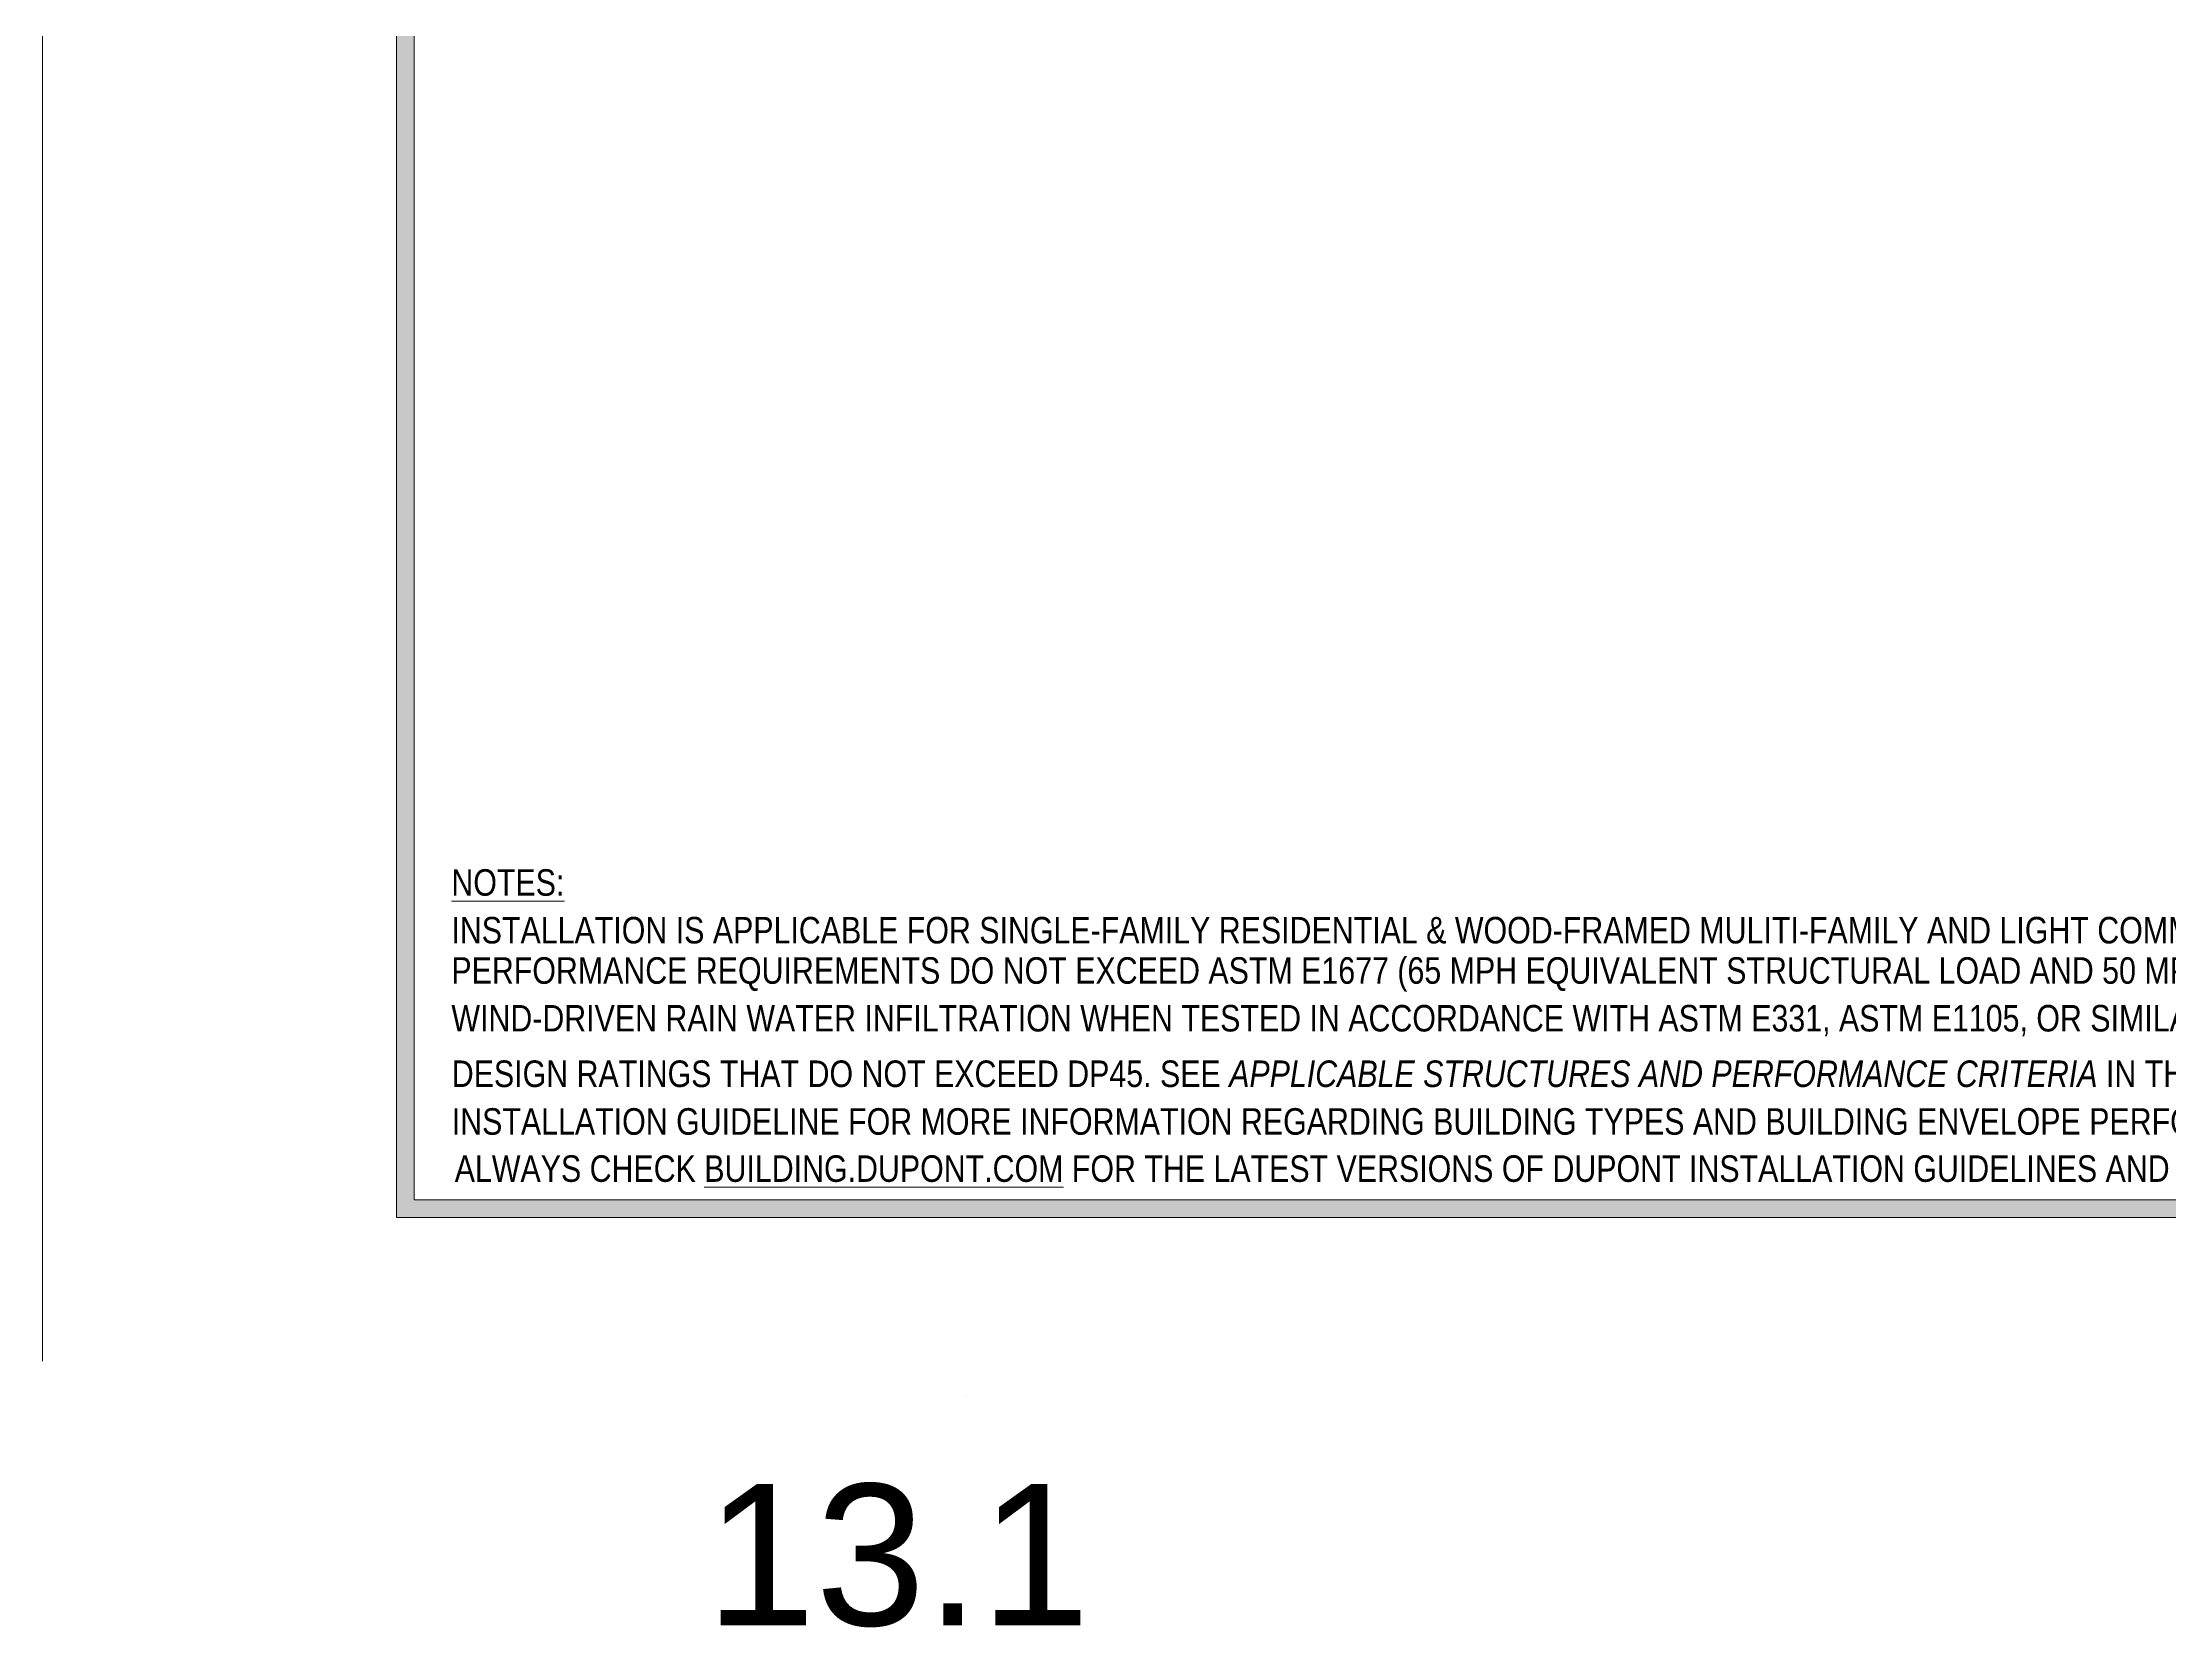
# Model space of a CAD drawing. Extents: x -1337 to 5791, y -3809 to 1769.
# Drawn here: x -1337 to -253, y -1005 to -198 of the extents above; entities that cross this region are included whole.
import ezdxf

# ---------------------------------------------------------------- set-up
doc = ezdxf.new("R2010")
doc.units = 0
doc.header["$MEASUREMENT"] = 0
doc.layers.get('0').update_dxf_attribs({"lineweight": 0})
for name, color, linetype, lineweight in [('.ATI-TEXT', 7, 'Continuous', 0), ('0_0', 7, 'Continuous', 0), ('G-ANNO-TTLB', 7, 'Continuous', 0), ('G-ANNO-TTLB_1', 7, 'Continuous', 0)]:
    doc.layers.add(name, color=color, linetype=linetype, lineweight=lineweight)

# ---------------------------------------------------------------- blocks, each defined once
blk = doc.blocks.new('Block_1')
at = {"color": 18, "lineweight": 25, "true_color": 0x000000}
blk.add_line((-866.2, -887.1), (-866.2, -887.1), dxfattribs=at)
blk.add_line((-866.2, -887.1), (-866.2, -887.1), dxfattribs=at)
blk.add_line((-866.2, -887.1), (-866.2, -887.1), dxfattribs=at)
blk.add_line((-866.2, -887.1), (-866.2, -887.1), dxfattribs=at)
blk = doc.blocks.new('Block_84')
at = {"layer": '.ATI-TEXT', "char_height": 0.2, "attachment_point": 7}
for s, insert in [('\\L\\C18;\\c0;\\FArial Narrow|b0|i0|c1;\\H13.500003;\\W1.000000;NOTES:\\l', (-1128.5, -632.8)), ('\\C18;\\c0;\\FArial Narrow|b0|i0|c1;\\H13.500003;\\W1.000000;INSTALLATION IS APPLICABLE FOR SINGLE-FAMILY RESIDENTIAL & WOOD-FRAMED MULITI-FAMILY AND LIGHT COMMERCIAL BUILDINGS WHEN ', (-1128.5, -657.1)), ('\\C18;\\c0;\\FArial Narrow|b0|i0|c1;\\H13.500003;\\W1.000000;PERFORMANCE REQUIREMENTS DO NOT EXCEED ASTM E1677 (65 MPH EQUIVALENT STRUCTURAL LOAD AND 50 MPH (6.24 PSF) EQUIVALENT', (-1128.5, -681.5)), ('\\C18;\\c0;\\FArial Narrow|b0|i0|c1;\\H13.500003;\\W1.000000;WIND-DRIVEN RAIN WATER INFILTRATION WHEN TESTED IN ACCORDANCE WITH ASTM E331, ASTM E1105, OR SIMILAR), AND WINDOW/DOOR', (-1128.5, -705.8)), ('\\C18;\\c0;\\FArial Narrow|b0|i0|c1;\\H13.500003;\\W1.000000;DESIGN RATINGS THAT DO NOT EXCEED DP45. SEE \\FArial Narrow Italic|b0|i1|c1;APPLICABLE STRUCTURES AND PERFORMANCE CRITERIA \\FArial Narrow|b0|i0|c1;IN THE APPLICABLE DUPONT', (-1128.3, -730.2)), ('\\C18;\\c0;\\FArial Narrow|b0|i0|c1;\\H13.500003;\\W1.000000;INSTALLATION GUIDELINE FOR MORE INFORMATION REGARDING BUILDING TYPES AND BUILDING ENVELOPE PERFORMANCE.  ', (-1128.3, -754.5)), ('\\C18;\\c0;\\FArial Narrow|b0|i0|c1;\\H13.500003;\\W1.000000;ALWAYS CHECK \\L\\C160;\\c16730368;BUILDING.DUPON\\l\\LT\\l\\L.COM\\l\\C18;\\c0; FOR THE LATEST VERSIONS OF DUPONT INSTALLATION GUIDELINES AND OTHER PRODUCT LITERATURE.', (-1126.8, -778.5))]:
    blk.add_mtext(s, dxfattribs=dict(at, insert=insert))

msp = doc.modelspace()

# ---------------------------------------------------------------- hatches: boundary and pattern name
at = {"layer": 'G-ANNO-TTLB', "true_color": 0xff00ff, "transparency": 33554687}
h = msp.add_hatch(color=6, dxfattribs=at)
edge = h.paths.add_edge_path()
edge.add_spline(control_points=[(1773, -796.5), (1773, -796.5), (-1156.5, -796.5), (-1156.5, -796.5), (-1156.5, -796.5), (-1156.5, 1660.5), (-1156.5, 1660.5), (-1156.5, 1660.5), (1773, 1660.5), (1773, 1660.5), (1773, 1660.5), (1773, -796.5), (1773, -796.5)], knot_values=[0, 0, 0, 0, 1, 1, 1, 2, 2, 2, 3, 3, 3, 4, 4, 4, 4], degree=3, periodic=0)
edge = h.paths.add_edge_path()
edge.add_spline(control_points=[(-1147.5, 1651.5), (-1147.5, 1651.5), (-1147.5, -787.5), (-1147.5, -787.5), (-1147.5, -787.5), (1764, -787.5), (1764, -787.5), (1764, -787.5), (1764, 1651.5), (1764, 1651.5), (1764, 1651.5), (-1147.5, 1651.5), (-1147.5, 1651.5)], knot_values=[0, 0, 0, 0, 1, 1, 1, 2, 2, 2, 3, 3, 3, 4, 4, 4, 4], degree=3, periodic=0)
edge.add_line((-1147.5, 1651.5), (-1147.5, 1651.5))

# ---------------------------------------------------------------- linework, layer by layer
at = {"color": 18, "lineweight": 0, "true_color": 0x000000}
msp.add_lwpolyline([(-1147.5, -787.5), (-1147.5, 1651.5), (1764, 1651.5), (1764, -787.5)], close=True, dxfattribs=at)
at = {"layer": 'G-ANNO-TTLB', "color": 6, "lineweight": 9, "true_color": 0xff00ff}
for p, q in [((-1156.5, 1660.5), (-1156.5, -796.5)), ((-1147.5, 1651.5), (-1147.5, -787.5)), ((-1147.5, -787.5), (-1147.5, 1651.5)), ((-1147.5, -787.5), (1764, -787.5)), ((1764, -787.5), (-1147.5, -787.5)), ((-1156.5, -796.5), (1773, -796.5))]:
    msp.add_line(p, q, dxfattribs=at)
at = {"layer": 'G-ANNO-TTLB'}
for points in [[(1773, -796.5), (1773, -796.5), (-1156.5, -796.5), (-1156.5, -796.5), (-1156.5, -796.5), (-1156.5, 1660.5), (-1156.5, 1660.5), (-1156.5, 1660.5), (1773, 1660.5), (1773, 1660.5), (1773, 1660.5), (1773, -796.5), (1773, -796.5)], [(-1147.5, 1651.5), (-1147.5, 1651.5), (-1147.5, -787.5), (-1147.5, -787.5), (-1147.5, -787.5), (1764, -787.5), (1764, -787.5), (1764, -787.5), (1764, 1651.5), (1764, 1651.5), (1764, 1651.5), (-1147.5, 1651.5), (-1147.5, 1651.5)]]:
    msp.add_open_spline(points, degree=3, knots=[0, 0, 0, 0, 1, 1, 1, 2, 2, 2, 3, 3, 3, 4, 4, 4, 4], dxfattribs=at)
at = {"layer": 'G-ANNO-TTLB_1', "color": 6, "lineweight": 9, "true_color": 0xff00ff}
msp.add_line((-1336.8, 1722.4), (-1336.8, -869.6), dxfattribs=at)

# ---------------------------------------------------------------- block references
at = {"layer": '.ATI-TEXT'}
msp.add_blockref('Block_84', (0, 0), dxfattribs=at)
msp.add_blockref('Block_1', (0, 0))

# ---------------------------------------------------------------- texts
at = {"layer": '0_0', "insert": (-998.9, -1005.2), "char_height": 0.2, "attachment_point": 7}
msp.add_mtext('\\C18;\\c0;\\FArial|b0|i0|c1;\\H72.000006;\\W1.000000;13.1', dxfattribs=at)

doc.saveas('drawing.dxf')
